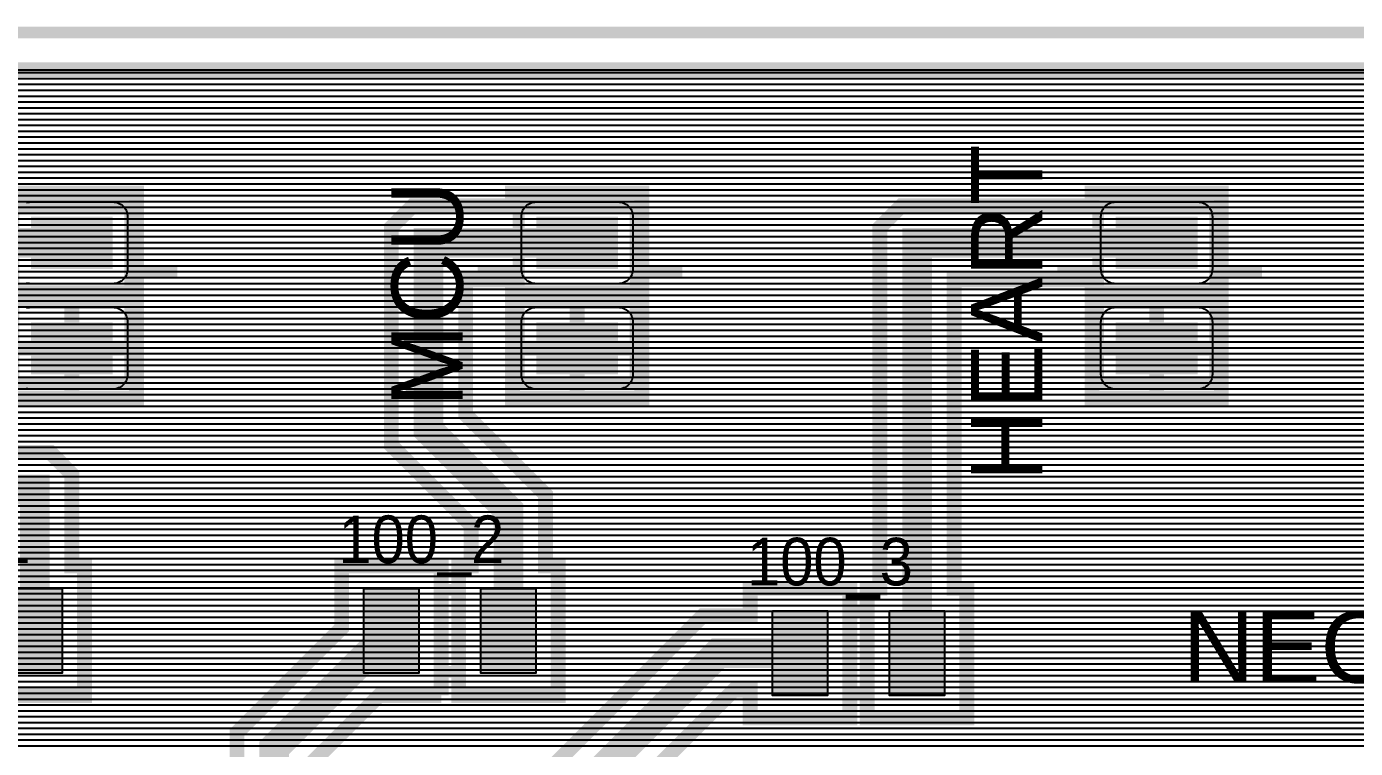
# Model space of a CAD drawing. Header units: inches. Extents: x -1.29 to 1.29, y -0.9 to 0.9.
# Drawn here: x -0.069 to 0.825, y 0.419 to 0.904 of the extents above; entities that cross this region are included whole.
import ezdxf

# ---------------------------------------------------------------- set-up
doc = ezdxf.new("R2010")
doc.units = ezdxf.units.IN
doc.layers.get('0').update_dxf_attribs({"linetype": 'CONTINUOUS'})

# ---------------------------------------------------------------- blocks, each defined once
blk = doc.blocks.new('RPAD')
blk.add_trace([(-0.5, -0.5), (-0.5, 0.5), (0.5, -0.5), (0.5, 0.5)])

msp = doc.modelspace()

# ---------------------------------------------------------------- linework, layer by layer
for points, const_width in [([(-1.29, -0.89998), (1.29, -0.89998), (1.29, 0.89998), (-1.29, 0.89998), (-1.29, -0.89998)], 0.008), ([(-1.29, -0.89998), (1.29, -0.89998), (1.29, 0.89998), (-1.29, 0.89998), (-1.29, -0.89998)], 0.008), ([(-1.29, -0.89998), (1.29, -0.89998), (1.29, 0.89998), (-1.29, 0.89998), (-1.29, -0.89998)], 0.008), ([(1.265, 0.840402), (1.232689, 0.872713), (1.157302, 0.872713), (1.103996, 0.819406), (1.103996, 0.74402), (1.157302, 0.690713), (1.232689, 0.690713), (1.265, 0.723024), (1.265, -0.751287), (1.220415, -0.706702), (1.145028, -0.706702), (1.091722, -0.760008), (1.091722, -0.835395), (1.131307, -0.87498), (-1.131307, -0.87498), (-1.099, -0.842674), (-1.099, -0.767287), (-1.152307, -0.713981), (-1.227693, -0.713981), (-1.265, -0.751287), (-1.265, 0.87498), (1.265, 0.87498), (1.265, 0.840402)], 0.01), ([(1.265, 0.840402), (1.232689, 0.872713), (1.157302, 0.872713), (1.103996, 0.819406), (1.103996, 0.74402), (1.157302, 0.690713), (1.232689, 0.690713), (1.265, 0.723024), (1.265, -0.751287), (1.220415, -0.706702), (1.145028, -0.706702), (1.091722, -0.760008), (1.091722, -0.835395), (1.131307, -0.87498), (-1.131307, -0.87498), (-1.099, -0.842674), (-1.099, -0.767287), (-1.152307, -0.713981), (-1.227693, -0.713981), (-1.265, -0.751287), (-1.265, 0.87498), (1.265, 0.87498), (1.265, 0.840402)], 0.01), ([(0.004641, 0.725063), (-0.082358, 0.725063), (-0.082358, 0.733563), (-0.108859, 0.733563), (-0.108859, 0.617696), (-0.053504, 0.617696), (-0.038859, 0.603052), (-0.038859, 0.541196), (-0.030359, 0.541196), (-0.030359, 0.454197), (-0.097358, 0.454197), (-0.097358, 0.541196), (-0.088858, 0.541196), (-0.088858, 0.567697), (-0.144213, 0.567697), (-0.158858, 0.582342), (-0.158858, 0.768918), (-0.144213, 0.783563), (-0.082358, 0.783563), (-0.082358, 0.792063), (0.004641, 0.792063), (0.004641, 0.725063)], 0.01), ([(0.344641, 0.725063), (0.257642, 0.725063), (0.257642, 0.733563), (0.226141, 0.733563), (0.226141, 0.643052), (0.279881, 0.589312), (0.279881, 0.541196), (0.288381, 0.541196), (0.288381, 0.454197), (0.221382, 0.454197), (0.221382, 0.541196), (0.229883, 0.541196), (0.229883, 0.568602), (0.176142, 0.622342), (0.176142, 0.768918), (0.190787, 0.783563), (0.257642, 0.783563), (0.257642, 0.792063), (0.344641, 0.792063), (0.344641, 0.725063)], 0.01), ([(0.734641, 0.725063), (0.647642, 0.725063), (0.647642, 0.733563), (0.554882, 0.733564), (0.554882, 0.526196), (0.563381, 0.526196), (0.563381, 0.439197), (0.496382, 0.439197), (0.496382, 0.526196), (0.504882, 0.526196), (0.504882, 0.768918), (0.519527, 0.783562), (0.529882, 0.783562), (0.647642, 0.783563), (0.647642, 0.792063), (0.734641, 0.792063), (0.734641, 0.725063)], 0.01), ([(-0.078228, 0.664075), (0.000512, 0.664075), (0.000512, 0.782185), (-0.078228, 0.782185), (-0.078228, 0.664075)], 0.008), ([(-0.078228, 0.664075), (0.000512, 0.664075), (0.000512, 0.782185), (-0.078228, 0.782185), (-0.078228, 0.664075)], 0.008), ([(-0.078228, 0.664075), (0.000512, 0.664075), (0.000512, 0.782185), (-0.078228, 0.782185), (-0.078228, 0.664075)], 0.008), ([(0.261772, 0.664075), (0.340512, 0.664075), (0.340512, 0.782185), (0.261772, 0.782185), (0.261772, 0.664075)], 0.008), ([(0.261772, 0.664075), (0.340512, 0.664075), (0.340512, 0.782185), (0.261772, 0.782185), (0.261772, 0.664075)], 0.008), ([(0.261772, 0.664075), (0.340512, 0.664075), (0.340512, 0.782185), (0.261772, 0.782185), (0.261772, 0.664075)], 0.008), ([(0.651772, 0.664075), (0.730512, 0.664075), (0.730512, 0.782185), (0.651772, 0.782185), (0.651772, 0.664075)], 0.008), ([(0.651772, 0.664075), (0.730512, 0.664075), (0.730512, 0.782185), (0.651772, 0.782185), (0.651772, 0.664075)], 0.008), ([(0.651772, 0.664075), (0.730512, 0.664075), (0.730512, 0.782185), (0.651772, 0.782185), (0.651772, 0.664075)], 0.008), ([(-0.063858, 0.497697), (-0.063858, 0.592697), (-0.133858, 0.592697), (-0.133858, 0.758563), (-0.038858, 0.758563)], 0.02), ([(0.301142, 0.758563), (0.201142, 0.758563), (0.201142, 0.632697), (0.254882, 0.578957), (0.254882, 0.497697)], 0.02), ([(0.691142, 0.758563), (0.529882, 0.758563), (0.529882, 0.482697)], 0.02), ([(0.032008, 0.738878), (0.004449, 0.738878)], 0.008), ([(0.032008, 0.738878), (0.004449, 0.738878)], 0.008), ([(0.032008, 0.738878), (0.004449, 0.738878)], 0.008), ([(0.261772, 0.738878), (0.234213, 0.738878)], 0.008), ([(0.261772, 0.738878), (0.234213, 0.738878)], 0.008), ([(0.261772, 0.738878), (0.234213, 0.738878)], 0.008), ([(0.372008, 0.738878), (0.344449, 0.738878)], 0.008), ([(0.372008, 0.738878), (0.344449, 0.738878)], 0.008), ([(0.372008, 0.738878), (0.344449, 0.738878)], 0.008), ([(0.651772, 0.738878), (0.624213, 0.738878)], 0.008), ([(0.651772, 0.738878), (0.624213, 0.738878)], 0.008), ([(0.651772, 0.738878), (0.624213, 0.738878)], 0.008), ([(0.762008, 0.738878), (0.734449, 0.738878)], 0.008), ([(0.762008, 0.738878), (0.734449, 0.738878)], 0.008), ([(0.762008, 0.738878), (0.734449, 0.738878)], 0.008), ([(0.004641, 0.654197), (0.004641, 0.721196), (-0.082358, 0.721196), (-0.082358, 0.654197), (0.004641, 0.654197)], 0.01), ([(-0.038858, 0.721196), (-0.038858, 0.687697)], 0.01), ([(0.344641, 0.654197), (0.344641, 0.721196), (0.257642, 0.721196), (0.257642, 0.654197), (0.344641, 0.654197)], 0.01), ([(0.301142, 0.721196), (0.301142, 0.687697)], 0.01), ([(0.734641, 0.654197), (0.734641, 0.721196), (0.647642, 0.721196), (0.647642, 0.654197), (0.734641, 0.654197)], 0.01), ([(0.691142, 0.721196), (0.691142, 0.687697)], 0.01), ([(-0.082358, 0.687697), (-0.038858, 0.687697)], 0.01), ([(-0.038858, 0.654197), (-0.038858, 0.687697)], 0.01), ([(0.004641, 0.687697), (-0.038858, 0.687697)], 0.01), ([(0.257642, 0.687697), (0.301142, 0.687697)], 0.01), ([(0.301142, 0.654197), (0.301142, 0.687697)], 0.01), ([(0.344641, 0.687697), (0.301142, 0.687697)], 0.01), ([(0.647642, 0.687697), (0.691142, 0.687697)], 0.01), ([(0.691142, 0.654197), (0.691142, 0.687697)], 0.01), ([(0.734641, 0.687697), (0.691142, 0.687697)], 0.01), ([(-0.277717, 0.101374), (0.072284, 0.101374), (0.072284, 0.429193), (0.142642, 0.499552), (0.142642, 0.541196), (0.209641, 0.541196), (0.209641, 0.454197)], 0.01), ([(0.209641, 0.454197), (0.167996, 0.454197), (0.122283, 0.408484), (0.122283, 0.101374), (0.172284, 0.101374), (0.172284, 0.294193), (0.385787, 0.507696), (0.417642, 0.507696), (0.417642, 0.526196), (0.484641, 0.526196), (0.484641, 0.439197), (0.417642, 0.439197), (0.417642, 0.457698), (0.406497, 0.457698), (0.222283, 0.273484), (0.222283, 0.101374), (0.253283, 0.101374), (0.253283, -0.010626), (-0.177717, -0.010626)], 0.01), ([(0.209606, 0.525256), (0.221417, 0.525256)], 0.007874), ([(0.209606, 0.525256), (0.221417, 0.525256)], 0.007874), ([(0.209606, 0.525256), (0.221417, 0.525256)], 0.007874), ([(0.484606, 0.510256), (0.496417, 0.510256)], 0.007874), ([(0.484606, 0.510256), (0.496417, 0.510256)], 0.007874), ([(0.484606, 0.510256), (0.496417, 0.510256)], 0.007874), ([(0.176142, 0.497697), (0.097283, 0.418839), (0.097283, 0.045374)], 0.02), ([(0.451142, 0.482697), (0.396142, 0.482697), (0.197283, 0.283839), (0.197283, 0.045374)], 0.02), ([(0.209606, 0.470138), (0.221417, 0.470138)], 0.007874), ([(0.209606, 0.470138), (0.221417, 0.470138)], 0.007874), ([(0.209606, 0.470138), (0.221417, 0.470138)], 0.007874), ([(0.484606, 0.455138), (0.496417, 0.455138)], 0.007874), ([(0.484606, 0.455138), (0.496417, 0.455138)], 0.007874), ([(0.484606, 0.455138), (0.496417, 0.455138)], 0.007874)]:
    msp.add_lwpolyline(points, dxfattribs=dict(const_width=const_width))
for points in [[(-1.265, 0.87498), (1.265, 0.87498)], [(-1.265, 0.87498), (1.265, 0.87498)], [(-1.265, 0.873051), (1.265, 0.873051)], [(-1.265, 0.873051), (1.265, 0.873051)], [(-1.130992, 0.869114), (1.153704, 0.869114)], [(-1.130992, 0.869114), (1.153704, 0.869114)], [(-1.127055, 0.865177), (1.149767, 0.865177)], [(-1.127055, 0.865177), (1.149767, 0.865177)], [(-1.123118, 0.86124), (1.14583, 0.86124)], [(-1.123118, 0.86124), (1.14583, 0.86124)], [(-1.119181, 0.857303), (1.141893, 0.857303)], [(-1.119181, 0.857303), (1.141893, 0.857303)], [(-1.115244, 0.853366), (1.137956, 0.853366)], [(-1.115244, 0.853366), (1.137956, 0.853366)], [(-1.111307, 0.849429), (1.134019, 0.849429)], [(-1.111307, 0.849429), (1.134019, 0.849429)], [(-1.10737, 0.845492), (1.130082, 0.845492)], [(-1.10737, 0.845492), (1.130082, 0.845492)], [(-1.103433, 0.841555), (1.126145, 0.841555)], [(-1.103433, 0.841555), (1.126145, 0.841555)], [(-1.099496, 0.837618), (1.122208, 0.837618)], [(-1.099496, 0.837618), (1.122208, 0.837618)], [(-1.095559, 0.833681), (1.118271, 0.833681)], [(-1.095559, 0.833681), (1.118271, 0.833681)], [(-1.091622, 0.829744), (1.114334, 0.829744)], [(-1.091622, 0.829744), (1.114334, 0.829744)], [(-1.087685, 0.825807), (1.110397, 0.825807)], [(-1.087685, 0.825807), (1.110397, 0.825807)], [(-1.083748, 0.82187), (1.10646, 0.82187)], [(-1.083748, 0.82187), (1.10646, 0.82187)], [(-1.081284, 0.817933), (1.103996, 0.817933)], [(-1.081284, 0.817933), (1.103996, 0.817933)], [(-1.081284, 0.813996), (1.103996, 0.813996)], [(-1.081284, 0.813996), (1.103996, 0.813996)], [(-1.081284, 0.810059), (1.103996, 0.810059)], [(-1.081284, 0.810059), (1.103996, 0.810059)], [(-1.081284, 0.806122), (1.103996, 0.806122)], [(-1.081284, 0.806122), (1.103996, 0.806122)], [(-1.081284, 0.802185), (1.103996, 0.802185)], [(-1.081284, 0.802185), (1.103996, 0.802185)], [(-1.081284, 0.798248), (1.103996, 0.798248)], [(-1.081284, 0.798248), (1.103996, 0.798248)], [(-1.081284, 0.794311), (1.103996, 0.794311)], [(-1.081284, 0.794311), (1.103996, 0.794311)], [(-1.081284, 0.790374), (1.103996, 0.790374)], [(0.004641, 0.790374), (0.257642, 0.790374)], [(0.344641, 0.790374), (0.647642, 0.790374)], [(0.734641, 0.790374), (1.103996, 0.790374)], [(-1.081284, 0.786437), (1.103996, 0.786437)], [(-1.081284, 0.7825), (1.103996, 0.7825)], [(-1.081284, 0.778563), (1.103996, 0.778563)], [(-0.06937, 0.785622), (-0.068403, 0.785864), (-0.067398, 0.786013), (-0.066358, 0.786063), (-0.011358, 0.786063), (-0.010319, 0.786013), (-0.009314, 0.785864), (-0.008347, 0.785622), (-0.007423, 0.785291), (-0.006546, 0.784876), (-0.005722, 0.784382), (-0.004955, 0.783813), (-0.004249, 0.783172), (-0.003609, 0.782467), (-0.003039, 0.781699), (-0.002544, 0.780875), (-0.00213, 0.779998), (-0.001799, 0.779074), (-0.001557, 0.778107), (-0.001409, 0.777102), (-0.001358, 0.776063), (-0.001358, 0.741063), (-0.001409, 0.740024), (-0.001557, 0.739018), (-0.001799, 0.738052), (-0.00213, 0.737128), (-0.002544, 0.736251), (-0.003039, 0.735427), (-0.003609, 0.734659), (-0.004249, 0.733954), (-0.004955, 0.733313), (-0.005722, 0.732744), (-0.006546, 0.73225), (-0.007423, 0.731835), (-0.008347, 0.731504), (-0.009314, 0.731262), (-0.010319, 0.731113), (-0.011358, 0.731063), (-0.066358, 0.731063), (-0.067398, 0.731113), (-0.068403, 0.731262), (-0.06937, 0.731504)], [(0.004641, 0.786437), (0.257642, 0.786437)], [(0.004641, 0.7825), (0.189724, 0.7825)], [(0.004641, 0.778563), (0.185787, 0.778563)], [(0.344641, 0.786437), (0.647642, 0.786437)], [(0.344641, 0.7825), (0.518465, 0.7825)], [(0.344641, 0.778563), (0.514528, 0.778563)], [(0.734641, 0.786437), (1.103996, 0.786437)], [(0.734641, 0.7825), (1.103996, 0.7825)], [(0.734641, 0.778563), (1.103996, 0.778563)], [(-1.081284, 0.774626), (1.103996, 0.774626)], [(-1.081284, 0.770689), (1.103996, 0.770689)], [(0.004641, 0.774626), (0.18185, 0.774626)], [(0.004641, 0.770689), (0.177913, 0.770689)], [(0.344641, 0.774626), (0.510591, 0.774626)], [(0.344641, 0.770689), (0.506654, 0.770689)], [(0.734641, 0.774626), (1.103996, 0.774626)], [(0.734641, 0.770689), (1.103996, 0.770689)], [(-1.081284, 0.766752), (1.103996, 0.766752)], [(-1.081284, 0.762815), (1.103996, 0.762815)], [(0.004641, 0.766752), (0.176142, 0.766752)], [(0.004641, 0.762815), (0.176142, 0.762815)], [(0.344641, 0.766752), (0.504882, 0.766752)], [(0.344641, 0.762815), (0.504882, 0.762815)], [(0.734641, 0.766752), (1.103996, 0.766752)], [(0.734641, 0.762815), (1.103996, 0.762815)], [(-1.081284, 0.758878), (1.103996, 0.758878)], [(-1.081284, 0.754941), (1.103996, 0.754941)], [(0.004641, 0.758878), (0.176142, 0.758878)], [(0.004641, 0.754941), (0.176142, 0.754941)], [(0.344641, 0.758878), (0.504882, 0.758878)], [(0.344641, 0.754941), (0.504882, 0.754941)], [(0.734641, 0.758878), (1.103996, 0.758878)], [(0.734641, 0.754941), (1.103996, 0.754941)], [(-1.082173, 0.74313), (1.104886, 0.74313)], [(-1.081284, 0.751004), (1.103996, 0.751004)], [(-1.081284, 0.747067), (1.103996, 0.747067)], [(0.004641, 0.751004), (0.176142, 0.751004)], [(0.004641, 0.747067), (0.176142, 0.747067)], [(0.004641, 0.74313), (0.176142, 0.74313)], [(0.344641, 0.751004), (0.504882, 0.751004)], [(0.344641, 0.747067), (0.504882, 0.747067)], [(0.344641, 0.74313), (0.504882, 0.74313)], [(0.734641, 0.751004), (1.103996, 0.751004)], [(0.734641, 0.747067), (1.103996, 0.747067)], [(0.734641, 0.74313), (1.104886, 0.74313)], [(-1.090047, 0.735256), (1.11276, 0.735256)], [(-1.08611, 0.739193), (1.108823, 0.739193)], [(0.004641, 0.739193), (0.176142, 0.739193)], [(0.004641, 0.735256), (0.176142, 0.735256)], [(0.344641, 0.739193), (0.504882, 0.739193)], [(0.344641, 0.735256), (0.504882, 0.735256)], [(0.734641, 0.739193), (1.108823, 0.739193)], [(0.734641, 0.735256), (1.11276, 0.735256)], [(-1.097921, 0.727382), (1.120634, 0.727382)], [(-1.093984, 0.731319), (1.116697, 0.731319)], [(0.004641, 0.731319), (0.176142, 0.731319)], [(0.004641, 0.727382), (0.176142, 0.727382)], [(0.226141, 0.731319), (0.257642, 0.731319)], [(0.226141, 0.727382), (0.257642, 0.727382)], [(0.344641, 0.731319), (0.504882, 0.731319)], [(0.344641, 0.727382), (0.504882, 0.727382)], [(0.554882, 0.731319), (0.647642, 0.731319)], [(0.554882, 0.727382), (0.647642, 0.727382)], [(0.734641, 0.731319), (1.116697, 0.731319)], [(0.734641, 0.727382), (1.120634, 0.727382)], [(-1.109732, 0.715571), (1.132445, 0.715571)], [(-1.105795, 0.719508), (1.128508, 0.719508)], [(-1.101858, 0.723445), (1.124571, 0.723445)], [(-0.108859, 0.723445), (0.176142, 0.723445)], [(0.004641, 0.719508), (0.176142, 0.719508)], [(0.004641, 0.715571), (0.176142, 0.715571)], [(0.226141, 0.723445), (0.504882, 0.723445)], [(0.226141, 0.719508), (0.257642, 0.719508)], [(0.226141, 0.715571), (0.257642, 0.715571)], [(0.344641, 0.719508), (0.504882, 0.719508)], [(0.344641, 0.715571), (0.504882, 0.715571)], [(0.554882, 0.723445), (1.124571, 0.723445)], [(0.554882, 0.719508), (0.647642, 0.719508)], [(0.554882, 0.715571), (0.647642, 0.715571)], [(0.734641, 0.719508), (1.128508, 0.719508)], [(0.734641, 0.715571), (1.132445, 0.715571)], [(-1.117606, 0.707697), (1.140319, 0.707697)], [(-1.113669, 0.711634), (1.136382, 0.711634)], [(-0.06937, 0.714756), (-0.068403, 0.714998), (-0.067398, 0.715146), (-0.066358, 0.715197), (-0.011358, 0.715197), (-0.010319, 0.715146), (-0.009314, 0.714998), (-0.008347, 0.714756), (-0.007423, 0.714425), (-0.006546, 0.71401), (-0.005722, 0.713516), (-0.004955, 0.712946), (-0.004249, 0.712306), (-0.003609, 0.7116), (-0.003039, 0.710833), (-0.002544, 0.710009), (-0.00213, 0.709132), (-0.001799, 0.708208), (-0.001557, 0.707241), (-0.001409, 0.706236), (-0.001358, 0.705197), (-0.001358, 0.670197), (-0.001409, 0.669158), (-0.001557, 0.668152), (-0.001799, 0.667185), (-0.00213, 0.666261), (-0.002544, 0.665385), (-0.003039, 0.664561), (-0.003609, 0.663793), (-0.004249, 0.663087), (-0.004955, 0.662447), (-0.005722, 0.661878), (-0.006546, 0.661383), (-0.007423, 0.660968), (-0.008347, 0.660638), (-0.009314, 0.660396), (-0.010319, 0.660247), (-0.011358, 0.660197), (-0.066358, 0.660197), (-0.067398, 0.660247), (-0.068403, 0.660396), (-0.06937, 0.660638)], [(0.004641, 0.711634), (0.176142, 0.711634)], [(0.004641, 0.707697), (0.176142, 0.707697)], [(0.226141, 0.711634), (0.257642, 0.711634)], [(0.226141, 0.707697), (0.257642, 0.707697)], [(0.344641, 0.711634), (0.504882, 0.711634)], [(0.344641, 0.707697), (0.504882, 0.707697)], [(0.554882, 0.711634), (0.647642, 0.711634)], [(0.554882, 0.707697), (0.647642, 0.707697)], [(0.734641, 0.711634), (1.136382, 0.711634)], [(0.734641, 0.707697), (1.140319, 0.707697)], [(-1.12548, 0.699823), (1.148193, 0.699823)], [(-1.121543, 0.70376), (1.144256, 0.70376)], [(0.004641, 0.70376), (0.176142, 0.70376)], [(0.004641, 0.699823), (0.176142, 0.699823)], [(0.226141, 0.70376), (0.257642, 0.70376)], [(0.226141, 0.699823), (0.257642, 0.699823)], [(0.344641, 0.70376), (0.504882, 0.70376)], [(0.344641, 0.699823), (0.504882, 0.699823)], [(0.554882, 0.70376), (0.647642, 0.70376)], [(0.554882, 0.699823), (0.647642, 0.699823)], [(0.734641, 0.70376), (1.144256, 0.70376)], [(0.734641, 0.699823), (1.148193, 0.699823)], [(-1.133354, 0.691949), (1.156067, 0.691949)], [(-1.129417, 0.695886), (1.15213, 0.695886)], [(0.004641, 0.695886), (0.176142, 0.695886)], [(0.004641, 0.691949), (0.176142, 0.691949)], [(0.226141, 0.695886), (0.257642, 0.695886)], [(0.226141, 0.691949), (0.257642, 0.691949)], [(0.344641, 0.695886), (0.504882, 0.695886)], [(0.344641, 0.691949), (0.504882, 0.691949)], [(0.554882, 0.695886), (0.647642, 0.695886)], [(0.554882, 0.691949), (0.647642, 0.691949)], [(0.734641, 0.695886), (1.15213, 0.695886)], [(0.734641, 0.691949), (1.156067, 0.691949)], [(-1.265, 0.688012), (1.265, 0.688012)], [(-1.265, 0.684075), (1.265, 0.684075)], [(-1.265, 0.680138), (1.265, 0.680138)], [(0.004641, 0.688012), (0.176142, 0.688012)], [(0.004641, 0.684075), (0.176142, 0.684075)], [(0.004641, 0.680138), (0.176142, 0.680138)], [(0.226141, 0.688012), (0.257642, 0.688012)], [(0.226141, 0.684075), (0.257642, 0.684075)], [(0.226141, 0.680138), (0.257642, 0.680138)], [(0.344641, 0.688012), (0.504882, 0.688012)], [(0.344641, 0.684075), (0.504882, 0.684075)], [(0.344641, 0.680138), (0.504882, 0.680138)], [(0.554882, 0.688012), (0.647642, 0.688012)], [(0.554882, 0.684075), (0.647642, 0.684075)], [(0.554882, 0.680138), (0.647642, 0.680138)], [(0.734641, 0.688012), (1.265, 0.688012)], [(0.734641, 0.684075), (1.265, 0.684075)], [(0.734641, 0.680138), (1.265, 0.680138)], [(-1.265, 0.676201), (1.265, 0.676201)], [(-1.265, 0.672264), (1.265, 0.672264)], [(0.004641, 0.676201), (0.176142, 0.676201)], [(0.004641, 0.672264), (0.176142, 0.672264)], [(0.226141, 0.676201), (0.257642, 0.676201)], [(0.226141, 0.672264), (0.257642, 0.672264)], [(0.344641, 0.676201), (0.504882, 0.676201)], [(0.344641, 0.672264), (0.504882, 0.672264)], [(0.554882, 0.676201), (0.647642, 0.676201)], [(0.554882, 0.672264), (0.647642, 0.672264)], [(0.734641, 0.676201), (1.265, 0.676201)], [(0.734641, 0.672264), (1.265, 0.672264)], [(-1.265, 0.668327), (1.265, 0.668327)], [(-1.265, 0.66439), (1.265, 0.66439)], [(0.004641, 0.668327), (0.176142, 0.668327)], [(0.004641, 0.66439), (0.176142, 0.66439)], [(0.226141, 0.668327), (0.257642, 0.668327)], [(0.226141, 0.66439), (0.257642, 0.66439)], [(0.344641, 0.668327), (0.504882, 0.668327)], [(0.344641, 0.66439), (0.504882, 0.66439)], [(0.554882, 0.668327), (0.647642, 0.668327)], [(0.554882, 0.66439), (0.647642, 0.66439)], [(0.734641, 0.668327), (1.265, 0.668327)], [(0.734641, 0.66439), (1.265, 0.66439)], [(-1.265, 0.660453), (1.265, 0.660453)], [(-1.265, 0.656516), (1.265, 0.656516)], [(0.004641, 0.660453), (0.176142, 0.660453)], [(0.004641, 0.656516), (0.176142, 0.656516)], [(0.226141, 0.660453), (0.257642, 0.660453)], [(0.226141, 0.656516), (0.257642, 0.656516)], [(0.344641, 0.660453), (0.504882, 0.660453)], [(0.344641, 0.656516), (0.504882, 0.656516)], [(0.554882, 0.660453), (0.647642, 0.660453)], [(0.554882, 0.656516), (0.647642, 0.656516)], [(0.734641, 0.660453), (1.265, 0.660453)], [(0.734641, 0.656516), (1.265, 0.656516)], [(-1.265, 0.652579), (1.265, 0.652579)], [(-1.265, 0.648642), (1.265, 0.648642)], [(-1.265, 0.644705), (1.265, 0.644705)], [(-0.108859, 0.652579), (0.176142, 0.652579)], [(-0.108859, 0.648642), (0.176142, 0.648642)], [(-0.108859, 0.644705), (0.176142, 0.644705)], [(0.226141, 0.652579), (0.504882, 0.652579)], [(0.226141, 0.648642), (0.504882, 0.648642)], [(0.226141, 0.644705), (0.504882, 0.644705)], [(0.554882, 0.652579), (1.265, 0.652579)], [(0.554882, 0.648642), (1.265, 0.648642)], [(0.554882, 0.644705), (1.265, 0.644705)], [(-1.265, 0.640768), (1.265, 0.640768)], [(-1.265, 0.636831), (1.265, 0.636831)], [(-0.108859, 0.640768), (0.176142, 0.640768)], [(-0.108859, 0.636831), (0.176142, 0.636831)], [(0.228425, 0.640768), (0.504882, 0.640768)], [(0.232362, 0.636831), (0.504882, 0.636831)], [(0.554882, 0.640768), (1.265, 0.640768)], [(0.554882, 0.636831), (1.265, 0.636831)], [(-1.265, 0.632894), (1.265, 0.632894)], [(-1.265, 0.628957), (1.265, 0.628957)], [(-0.108859, 0.632894), (0.176142, 0.632894)], [(-0.108859, 0.628957), (0.176142, 0.628957)], [(0.236299, 0.632894), (0.504882, 0.632894)], [(0.240236, 0.628957), (0.504882, 0.628957)], [(0.554882, 0.632894), (1.265, 0.632894)], [(0.554882, 0.628957), (1.265, 0.628957)], [(-1.265, 0.62502), (1.265, 0.62502)], [(-1.265, 0.621083), (1.265, 0.621083)], [(-1.265, 0.617146), (1.265, 0.617146)], [(-0.108859, 0.62502), (0.176142, 0.62502)], [(-0.108859, 0.621083), (0.177402, 0.621083)], [(-0.052953, 0.617146), (0.181339, 0.617146)], [(0.244173, 0.62502), (0.504882, 0.62502)], [(0.24811, 0.621083), (0.504882, 0.621083)], [(0.252047, 0.617146), (0.504882, 0.617146)], [(0.554882, 0.62502), (1.265, 0.62502)], [(0.554882, 0.621083), (1.265, 0.621083)], [(0.554882, 0.617146), (1.265, 0.617146)], [(-1.265, 0.613209), (1.265, 0.613209)], [(-1.265, 0.609272), (1.265, 0.609272)], [(-0.049016, 0.613209), (0.185276, 0.613209)], [(-0.045079, 0.609272), (0.189213, 0.609272)], [(0.255984, 0.613209), (0.504882, 0.613209)], [(0.259921, 0.609272), (0.504882, 0.609272)], [(0.554882, 0.613209), (1.265, 0.613209)], [(0.554882, 0.609272), (1.265, 0.609272)], [(-1.265, 0.605335), (1.265, 0.605335)], [(-1.265, 0.601398), (1.265, 0.601398)], [(-0.041142, 0.605335), (0.19315, 0.605335)], [(-0.038859, 0.601398), (0.197087, 0.601398)], [(0.263858, 0.605335), (0.504882, 0.605335)], [(0.267795, 0.601398), (0.504882, 0.601398)], [(0.554882, 0.605335), (1.265, 0.605335)], [(0.554882, 0.601398), (1.265, 0.601398)], [(-1.265, 0.597461), (1.265, 0.597461)], [(-1.265, 0.593524), (1.265, 0.593524)], [(-0.038859, 0.597461), (0.201024, 0.597461)], [(-0.038859, 0.593524), (0.204961, 0.593524)], [(0.271732, 0.597461), (0.504882, 0.597461)], [(0.275669, 0.593524), (0.504882, 0.593524)], [(0.554882, 0.597461), (1.265, 0.597461)], [(0.554882, 0.593524), (1.265, 0.593524)], [(-1.265, 0.589587), (1.265, 0.589587)], [(-1.265, 0.58565), (1.265, 0.58565)], [(-1.265, 0.581713), (1.265, 0.581713)], [(-0.038859, 0.589587), (0.208898, 0.589587)], [(-0.038859, 0.58565), (0.212835, 0.58565)], [(-0.038859, 0.581713), (0.216772, 0.581713)], [(0.279606, 0.589587), (0.504882, 0.589587)], [(0.279881, 0.58565), (0.504882, 0.58565)], [(0.279881, 0.581713), (0.504882, 0.581713)], [(0.554882, 0.589587), (1.265, 0.589587)], [(0.554882, 0.58565), (1.265, 0.58565)], [(0.554882, 0.581713), (1.265, 0.581713)], [(-1.265, 0.577776), (1.265, 0.577776)], [(-1.265, 0.573839), (1.265, 0.573839)], [(-0.038859, 0.577776), (0.220709, 0.577776)], [(-0.038859, 0.573839), (0.224646, 0.573839)], [(0.279881, 0.577776), (0.504882, 0.577776)], [(0.279881, 0.573839), (0.504882, 0.573839)], [(0.554882, 0.577776), (1.265, 0.577776)], [(0.554882, 0.573839), (1.265, 0.573839)], [(-1.265, 0.569902), (1.265, 0.569902)], [(-1.265, 0.565965), (1.265, 0.565965)], [(-0.038859, 0.569902), (0.228583, 0.569902)], [(-0.038859, 0.565965), (0.229883, 0.565965)], [(0.279881, 0.569902), (0.504882, 0.569902)], [(0.279881, 0.565965), (0.504882, 0.565965)], [(0.554882, 0.569902), (1.265, 0.569902)], [(0.554882, 0.565965), (1.265, 0.565965)], [(-1.265, 0.562028), (1.265, 0.562028)], [(-1.265, 0.558091), (1.265, 0.558091)], [(-0.038859, 0.562028), (0.229883, 0.562028)], [(-0.038859, 0.558091), (0.229883, 0.558091)], [(0.279881, 0.562028), (0.504882, 0.562028)], [(0.279881, 0.558091), (0.504882, 0.558091)], [(0.554882, 0.562028), (1.265, 0.562028)], [(0.554882, 0.558091), (1.265, 0.558091)], [(-1.265, 0.554154), (1.265, 0.554154)], [(-1.265, 0.550217), (1.265, 0.550217)], [(-1.265, 0.54628), (1.265, 0.54628)], [(-0.038859, 0.554154), (0.229883, 0.554154)], [(-0.038859, 0.550217), (0.229883, 0.550217)], [(-0.038859, 0.54628), (0.229883, 0.54628)], [(0.279881, 0.554154), (0.504882, 0.554154)], [(0.279881, 0.550217), (0.504882, 0.550217)], [(0.279881, 0.54628), (0.504882, 0.54628)], [(0.554882, 0.554154), (1.265, 0.554154)], [(0.554882, 0.550217), (1.265, 0.550217)], [(0.554882, 0.54628), (1.265, 0.54628)], [(-1.265, 0.542343), (1.265, 0.542343)], [(-1.265, 0.538406), (1.265, 0.538406)], [(-0.038859, 0.542343), (0.229883, 0.542343)], [(-0.030359, 0.538406), (0.142642, 0.538406)], [(0.209641, 0.538406), (0.221382, 0.538406)], [(0.279881, 0.542343), (0.504882, 0.542343)], [(0.288381, 0.538406), (0.504882, 0.538406)], [(0.554882, 0.542343), (1.265, 0.542343)], [(0.554882, 0.538406), (1.265, 0.538406)], [(-1.265, 0.534469), (1.265, 0.534469)], [(-1.265, 0.530532), (1.265, 0.530532)], [(-0.030359, 0.534469), (0.142642, 0.534469)], [(-0.030359, 0.530532), (0.142642, 0.530532)], [(0.209641, 0.534469), (0.221382, 0.534469)], [(0.209641, 0.530532), (0.221382, 0.530532)], [(0.288381, 0.534469), (0.504882, 0.534469)], [(0.288381, 0.530532), (0.504882, 0.530532)], [(0.554882, 0.534469), (1.265, 0.534469)], [(0.554882, 0.530532), (1.265, 0.530532)], [(-1.265, 0.526594), (1.265, 0.526594)], [(-1.265, 0.522657), (1.265, 0.522657)], [(-1.265, 0.51872), (1.265, 0.51872)], [(-0.030359, 0.526594), (0.142642, 0.526594)], [(-0.030359, 0.522657), (0.142642, 0.522657)], [(-0.030359, 0.51872), (0.142642, 0.51872)], [(0.209641, 0.526594), (0.221382, 0.526594)], [(0.209641, 0.522657), (0.221382, 0.522657)], [(0.209641, 0.51872), (0.221382, 0.51872)], [(0.288381, 0.526594), (0.504882, 0.526594)], [(0.288381, 0.522657), (0.417642, 0.522657)], [(0.288381, 0.51872), (0.417642, 0.51872)], [(0.484641, 0.522657), (0.496382, 0.522657)], [(0.484641, 0.51872), (0.496382, 0.51872)], [(0.554882, 0.526594), (1.265, 0.526594)], [(0.563381, 0.522657), (1.265, 0.522657)], [(0.563381, 0.51872), (1.265, 0.51872)], [(-1.265, 0.514783), (1.265, 0.514783)], [(-1.265, 0.510846), (1.265, 0.510846)], [(-0.030359, 0.514783), (0.142642, 0.514783)], [(-0.030359, 0.510846), (0.142642, 0.510846)], [(0.209641, 0.514783), (0.221382, 0.514783)], [(0.209641, 0.510846), (0.221382, 0.510846)], [(0.288381, 0.514783), (0.417642, 0.514783)], [(0.288381, 0.510846), (0.417642, 0.510846)], [(0.484641, 0.514783), (0.496382, 0.514783)], [(0.484641, 0.510846), (0.496382, 0.510846)], [(0.563381, 0.514783), (1.265, 0.514783)], [(0.563381, 0.510846), (1.265, 0.510846)], [(-0.210393, 0.506909), (1.265, 0.506909)], [(-0.206456, 0.502972), (1.265, 0.502972)], [(-0.030359, 0.506909), (0.142642, 0.506909)], [(-0.030359, 0.502972), (0.142642, 0.502972)], [(0.209641, 0.506909), (0.221382, 0.506909)], [(0.209641, 0.502972), (0.221382, 0.502972)], [(0.288381, 0.506909), (0.385, 0.506909)], [(0.288381, 0.502972), (0.381063, 0.502972)], [(0.484641, 0.506909), (0.496382, 0.506909)], [(0.484641, 0.502972), (0.496382, 0.502972)], [(0.563381, 0.506909), (1.265, 0.506909)], [(0.563381, 0.502972), (1.265, 0.502972)], [(-0.206358, 0.499035), (1.265, 0.499035)], [(-0.206358, 0.495098), (1.265, 0.495098)], [(-0.030359, 0.499035), (0.142126, 0.499035)], [(-0.030359, 0.495098), (0.138189, 0.495098)], [(0.209641, 0.499035), (0.221382, 0.499035)], [(0.209641, 0.495098), (0.221382, 0.495098)], [(0.288381, 0.499035), (0.377126, 0.499035)], [(0.288381, 0.495098), (0.373189, 0.495098)], [(0.484641, 0.499035), (0.496382, 0.499035)], [(0.484641, 0.495098), (0.496382, 0.495098)], [(0.563381, 0.499035), (1.265, 0.499035)], [(0.563381, 0.495098), (1.265, 0.495098)], [(-1.265, 0.483287), (1.265, 0.483287)], [(-0.211653, 0.487224), (1.265, 0.487224)], [(-0.207716, 0.491161), (1.265, 0.491161)], [(-0.030359, 0.491161), (0.134252, 0.491161)], [(-0.030359, 0.487224), (0.130315, 0.487224)], [(-0.030359, 0.483287), (0.126378, 0.483287)], [(0.209641, 0.491161), (0.221382, 0.491161)], [(0.209641, 0.487224), (0.221382, 0.487224)], [(0.209641, 0.483287), (0.221382, 0.483287)], [(0.288381, 0.491161), (0.369252, 0.491161)], [(0.288381, 0.487224), (0.365315, 0.487224)], [(0.288381, 0.483287), (0.361378, 0.483287)], [(0.484641, 0.491161), (0.496382, 0.491161)], [(0.484641, 0.487224), (0.496382, 0.487224)], [(0.484641, 0.483287), (0.496382, 0.483287)], [(0.563381, 0.491161), (1.265, 0.491161)], [(0.563381, 0.487224), (1.265, 0.487224)], [(0.563381, 0.483287), (1.265, 0.483287)], [(-1.265, 0.47935), (1.265, 0.47935)], [(-1.265, 0.475413), (1.265, 0.475413)], [(-0.030359, 0.47935), (0.122441, 0.47935)], [(-0.030359, 0.475413), (0.118504, 0.475413)], [(0.209641, 0.47935), (0.221382, 0.47935)], [(0.209641, 0.475413), (0.221382, 0.475413)], [(0.288381, 0.47935), (0.357441, 0.47935)], [(0.288381, 0.475413), (0.353504, 0.475413)], [(0.484641, 0.47935), (0.496382, 0.47935)], [(0.484641, 0.475413), (0.496382, 0.475413)], [(0.563381, 0.47935), (1.265, 0.47935)], [(0.563381, 0.475413), (1.265, 0.475413)], [(-0.51496, 0.471476), (1.265, 0.471476)], [(-0.511358, 0.467539), (1.265, 0.467539)], [(-0.030359, 0.471476), (0.114567, 0.471476)], [(-0.030359, 0.467539), (0.11063, 0.467539)], [(0.209641, 0.471476), (0.221382, 0.471476)], [(0.209641, 0.467539), (0.221382, 0.467539)], [(0.288381, 0.471476), (0.349567, 0.471476)], [(0.288381, 0.467539), (0.34563, 0.467539)], [(0.484641, 0.471476), (0.496382, 0.471476)], [(0.484641, 0.467539), (0.496382, 0.467539)], [(0.563381, 0.471476), (1.265, 0.471476)], [(0.563381, 0.467539), (1.265, 0.467539)], [(-0.511358, 0.463602), (1.265, 0.463602)], [(-0.511358, 0.459665), (1.265, 0.459665)], [(-0.030359, 0.463602), (0.106693, 0.463602)], [(-0.030359, 0.459665), (0.102756, 0.459665)], [(0.209641, 0.463602), (0.221382, 0.463602)], [(0.209641, 0.459665), (0.221382, 0.459665)], [(0.288381, 0.463602), (0.341693, 0.463602)], [(0.288381, 0.459665), (0.337756, 0.459665)], [(0.484641, 0.463602), (0.496382, 0.463602)], [(0.484641, 0.459665), (0.496382, 0.459665)], [(0.563381, 0.463602), (1.265, 0.463602)], [(0.563381, 0.459665), (1.265, 0.459665)], [(-1.265, 0.447854), (1.265, 0.447854)], [(-0.517086, 0.451791), (1.265, 0.451791)], [(-0.513149, 0.455728), (1.265, 0.455728)], [(-0.494861, 0.447854), (0.090945, 0.447854)], [(-0.492859, 0.451791), (0.094882, 0.451791)], [(-0.030359, 0.455728), (0.098819, 0.455728)], [(0.161654, 0.447854), (0.325945, 0.447854)], [(0.165591, 0.451791), (0.329882, 0.451791)], [(0.209641, 0.455728), (0.221382, 0.455728)], [(0.288381, 0.455728), (0.333819, 0.455728)], [(0.396654, 0.447854), (0.417642, 0.447854)], [(0.400591, 0.451791), (0.417642, 0.451791)], [(0.404528, 0.455728), (0.417642, 0.455728)], [(0.484641, 0.455728), (0.496382, 0.455728)], [(0.484641, 0.451791), (0.496382, 0.451791)], [(0.484641, 0.447854), (0.496382, 0.447854)], [(0.563381, 0.455728), (1.265, 0.455728)], [(0.563381, 0.451791), (1.265, 0.451791)], [(0.563381, 0.447854), (1.265, 0.447854)], [(-1.265, 0.443917), (1.265, 0.443917)], [(-1.265, 0.43998), (1.265, 0.43998)], [(-0.498859, 0.43998), (0.083071, 0.43998)], [(-0.498798, 0.443917), (0.087008, 0.443917)], [(0.15378, 0.43998), (0.318071, 0.43998)], [(0.157717, 0.443917), (0.322008, 0.443917)], [(0.38878, 0.43998), (0.417642, 0.43998)], [(0.392717, 0.443917), (0.417642, 0.443917)], [(0.484641, 0.443917), (0.496382, 0.443917)], [(0.484641, 0.43998), (0.496382, 0.43998)], [(0.563381, 0.443917), (1.265, 0.443917)], [(0.563381, 0.43998), (1.265, 0.43998)], [(-1.265, 0.436043), (1.265, 0.436043)], [(-1.265, 0.432106), (1.265, 0.432106)], [(-0.498859, 0.436043), (0.079134, 0.436043)], [(-0.498859, 0.432106), (0.075197, 0.432106)], [(0.145906, 0.432106), (0.310197, 0.432106)], [(0.149843, 0.436043), (0.314134, 0.436043)], [(0.380906, 0.432106), (1.265, 0.432106)], [(0.384843, 0.436043), (1.265, 0.436043)], [(-1.265, 0.428169), (1.265, 0.428169)], [(-1.265, 0.424232), (1.265, 0.424232)], [(-0.498859, 0.428169), (0.072284, 0.428169)], [(-0.498859, 0.424232), (0.072284, 0.424232)], [(0.138031, 0.424232), (0.302323, 0.424232)], [(0.141969, 0.428169), (0.30626, 0.428169)], [(0.373031, 0.424232), (1.265, 0.424232)], [(0.376969, 0.428169), (1.265, 0.428169)], [(-1.265, 0.420295), (1.265, 0.420295)], [(-0.498859, 0.420295), (0.072284, 0.420295)], [(0.134094, 0.420295), (0.298386, 0.420295)], [(0.369094, 0.420295), (1.265, 0.420295)]]:
    msp.add_lwpolyline(points)
for points in [[(0.263642, 0.741063), (0.263642, 0.776063), (0.263692, 0.777102), (0.263841, 0.778107), (0.264083, 0.779074), (0.264413, 0.779998), (0.264828, 0.780875), (0.265323, 0.781699), (0.265892, 0.782467), (0.266532, 0.783172), (0.267239, 0.783813), (0.268006, 0.784382), (0.26883, 0.784876), (0.269706, 0.785291), (0.27063, 0.785622), (0.271597, 0.785864), (0.272602, 0.786013), (0.273642, 0.786063), (0.328642, 0.786063), (0.329681, 0.786013), (0.330686, 0.785864), (0.331653, 0.785622), (0.332577, 0.785291), (0.333454, 0.784876), (0.334278, 0.784382), (0.335045, 0.783813), (0.335751, 0.783172), (0.336391, 0.782467), (0.336961, 0.781699), (0.337456, 0.780875), (0.33787, 0.779998), (0.338201, 0.779074), (0.338443, 0.778107), (0.338591, 0.777102), (0.338642, 0.776063), (0.338642, 0.741063), (0.338591, 0.740024), (0.338443, 0.739018), (0.338201, 0.738052), (0.33787, 0.737128), (0.337456, 0.736251), (0.336961, 0.735427), (0.336391, 0.734659), (0.335751, 0.733954), (0.335045, 0.733313), (0.334278, 0.732744), (0.333454, 0.73225), (0.332577, 0.731835), (0.331653, 0.731504), (0.330686, 0.731262), (0.329681, 0.731113), (0.328642, 0.731063), (0.273642, 0.731063), (0.272602, 0.731113), (0.271597, 0.731262), (0.27063, 0.731504), (0.269706, 0.731835), (0.26883, 0.73225), (0.268006, 0.732744), (0.267239, 0.733313), (0.266532, 0.733954), (0.265892, 0.734659), (0.265323, 0.735427), (0.264828, 0.736251), (0.264413, 0.737128), (0.264083, 0.738052), (0.263841, 0.739018), (0.263692, 0.740024), (0.263642, 0.741063)], [(0.653642, 0.741063), (0.653642, 0.776063), (0.653692, 0.777102), (0.653841, 0.778107), (0.654083, 0.779074), (0.654413, 0.779998), (0.654828, 0.780875), (0.655323, 0.781699), (0.655892, 0.782467), (0.656532, 0.783172), (0.657239, 0.783813), (0.658006, 0.784382), (0.65883, 0.784876), (0.659706, 0.785291), (0.66063, 0.785622), (0.661597, 0.785864), (0.662602, 0.786013), (0.663642, 0.786063), (0.718642, 0.786063), (0.719681, 0.786013), (0.720686, 0.785864), (0.721653, 0.785622), (0.722577, 0.785291), (0.723454, 0.784876), (0.724278, 0.784382), (0.725045, 0.783813), (0.725751, 0.783172), (0.726391, 0.782467), (0.726961, 0.781699), (0.727455, 0.780875), (0.72787, 0.779998), (0.728201, 0.779074), (0.728443, 0.778107), (0.728591, 0.777102), (0.728642, 0.776063), (0.728642, 0.741063), (0.728591, 0.740024), (0.728443, 0.739018), (0.728201, 0.738052), (0.72787, 0.737128), (0.727455, 0.736251), (0.726961, 0.735427), (0.726391, 0.734659), (0.725751, 0.733954), (0.725045, 0.733313), (0.724278, 0.732744), (0.723454, 0.73225), (0.722577, 0.731835), (0.721653, 0.731504), (0.720686, 0.731262), (0.719681, 0.731113), (0.718642, 0.731063), (0.663642, 0.731063), (0.662602, 0.731113), (0.661597, 0.731262), (0.66063, 0.731504), (0.659706, 0.731835), (0.65883, 0.73225), (0.658006, 0.732744), (0.657239, 0.733313), (0.656532, 0.733954), (0.655892, 0.734659), (0.655323, 0.735427), (0.654828, 0.736251), (0.654413, 0.737128), (0.654083, 0.738052), (0.653841, 0.739018), (0.653692, 0.740024), (0.653642, 0.741063)], [(0.263642, 0.670197), (0.263642, 0.705197), (0.263692, 0.706236), (0.263841, 0.707241), (0.264083, 0.708208), (0.264413, 0.709132), (0.264828, 0.710009), (0.265323, 0.710833), (0.265892, 0.7116), (0.266532, 0.712306), (0.267239, 0.712946), (0.268006, 0.713516), (0.26883, 0.71401), (0.269706, 0.714425), (0.27063, 0.714756), (0.271597, 0.714998), (0.272602, 0.715146), (0.273642, 0.715197), (0.328642, 0.715197), (0.329681, 0.715146), (0.330686, 0.714998), (0.331653, 0.714756), (0.332577, 0.714425), (0.333454, 0.71401), (0.334278, 0.713516), (0.335045, 0.712946), (0.335751, 0.712306), (0.336391, 0.7116), (0.336961, 0.710833), (0.337456, 0.710009), (0.33787, 0.709132), (0.338201, 0.708208), (0.338443, 0.707241), (0.338591, 0.706236), (0.338642, 0.705197), (0.338642, 0.670197), (0.338591, 0.669158), (0.338443, 0.668152), (0.338201, 0.667185), (0.33787, 0.666261), (0.337456, 0.665385), (0.336961, 0.664561), (0.336391, 0.663793), (0.335751, 0.663087), (0.335045, 0.662447), (0.334278, 0.661878), (0.333454, 0.661383), (0.332577, 0.660968), (0.331653, 0.660638), (0.330686, 0.660396), (0.329681, 0.660247), (0.328642, 0.660197), (0.273642, 0.660197), (0.272602, 0.660247), (0.271597, 0.660396), (0.27063, 0.660638), (0.269706, 0.660968), (0.26883, 0.661383), (0.268006, 0.661878), (0.267239, 0.662447), (0.266532, 0.663087), (0.265892, 0.663793), (0.265323, 0.664561), (0.264828, 0.665385), (0.264413, 0.666261), (0.264083, 0.667185), (0.263841, 0.668152), (0.263692, 0.669158), (0.263642, 0.670197)], [(0.653642, 0.670197), (0.653642, 0.705197), (0.653692, 0.706236), (0.653841, 0.707241), (0.654083, 0.708208), (0.654413, 0.709132), (0.654828, 0.710009), (0.655323, 0.710833), (0.655892, 0.7116), (0.656532, 0.712306), (0.657239, 0.712946), (0.658006, 0.713516), (0.65883, 0.71401), (0.659706, 0.714425), (0.66063, 0.714756), (0.661597, 0.714998), (0.662602, 0.715146), (0.663642, 0.715197), (0.718642, 0.715197), (0.719681, 0.715146), (0.720686, 0.714998), (0.721653, 0.714756), (0.722577, 0.714425), (0.723454, 0.71401), (0.724278, 0.713516), (0.725045, 0.712946), (0.725751, 0.712306), (0.726391, 0.7116), (0.726961, 0.710833), (0.727455, 0.710009), (0.72787, 0.709132), (0.728201, 0.708208), (0.728443, 0.707241), (0.728591, 0.706236), (0.728642, 0.705197), (0.728642, 0.670197), (0.728591, 0.669158), (0.728443, 0.668152), (0.728201, 0.667185), (0.72787, 0.666261), (0.727455, 0.665385), (0.726961, 0.664561), (0.726391, 0.663793), (0.725751, 0.663087), (0.725045, 0.662447), (0.724278, 0.661878), (0.723454, 0.661383), (0.722577, 0.660968), (0.721653, 0.660638), (0.720686, 0.660396), (0.719681, 0.660247), (0.718642, 0.660197), (0.663642, 0.660197), (0.662602, 0.660247), (0.661597, 0.660396), (0.66063, 0.660638), (0.659706, 0.660968), (0.65883, 0.661383), (0.658006, 0.661878), (0.657239, 0.662447), (0.656532, 0.663087), (0.655892, 0.663793), (0.655323, 0.664561), (0.654828, 0.665385), (0.654413, 0.666261), (0.654083, 0.667185), (0.653841, 0.668152), (0.653692, 0.669158), (0.653642, 0.670197)], [(-0.082358, 0.526197), (-0.045358, 0.526197), (-0.045358, 0.469197), (-0.082358, 0.469197), (-0.082358, 0.526197)], [(0.157642, 0.526197), (0.194642, 0.526197), (0.194642, 0.469197), (0.157642, 0.469197), (0.157642, 0.526197)], [(0.236382, 0.526197), (0.273382, 0.526197), (0.273382, 0.469197), (0.236382, 0.469197), (0.236382, 0.526197)], [(0.432642, 0.511197), (0.469642, 0.511197), (0.469642, 0.454197), (0.432642, 0.454197), (0.432642, 0.511197)], [(0.511382, 0.511197), (0.548382, 0.511197), (0.548382, 0.454197), (0.511382, 0.454197), (0.511382, 0.511197)]]:
    msp.add_lwpolyline(points, close=True)

# ---------------------------------------------------------------- block references
at = {"xscale": 0.035, "yscale": 0.055, "rotation": 90}
for p in [(-0.038858, 0.758563), (-0.038858, 0.758563), (0.301142, 0.758563), (0.301142, 0.758563), (0.691142, 0.758563), (0.691142, 0.758563), (-0.038858, 0.687697), (-0.038858, 0.687697), (0.301142, 0.687697), (0.301142, 0.687697), (0.691142, 0.687697), (0.691142, 0.687697)]:
    msp.add_blockref('RPAD', p, dxfattribs=at)
at = {"xscale": 0.037, "yscale": 0.057}
for p in [(-0.063858, 0.497697), (-0.063858, 0.497697), (0.176142, 0.497697), (0.176142, 0.497697), (0.254882, 0.497697), (0.254882, 0.497697), (0.451142, 0.482697), (0.451142, 0.482697), (0.529882, 0.482697), (0.529882, 0.482697)]:
    msp.add_blockref('RPAD', p, dxfattribs=at)

# ---------------------------------------------------------------- texts
at = {"width": 1.041667}
for s, p in [('HEART', (0.614213, 0.59813)), ('HEART', (0.614213, 0.59813)), ('HEART', (0.614213, 0.59813)), ('MCU', (0.224213, 0.64813)), ('MCU', (0.224213, 0.64813)), ('MCU', (0.224213, 0.64813))]:
    msp.add_text(s, height=0.048, rotation=90, dxfattribs=at).set_placement(p)
for s, height, width, p in [('100_1', 0.032, 0.9375, (-0.178228, 0.543193)), ('100_1', 0.032, 0.9375, (-0.178228, 0.543193)), ('100_1', 0.032, 0.9375, (-0.178228, 0.543193)), ('100_2', 0.032, 0.9375, (0.140512, 0.543193)), ('100_2', 0.032, 0.9375, (0.140512, 0.543193)), ('100_2', 0.032, 0.9375, (0.140512, 0.543193)), ('100_3', 0.032, 0.9375, (0.415512, 0.528193)), ('100_3', 0.032, 0.9375, (0.415512, 0.528193)), ('100_3', 0.032, 0.9375, (0.415512, 0.528193)), ('NEOPIXEL', 0.048, 1.041667, (0.708642, 0.462697)), ('NEOPIXEL', 0.048, 1.041667, (0.708642, 0.462697)), ('NEOPIXEL', 0.048, 1.041667, (0.708642, 0.462697))]:
    msp.add_text(s, height=height, dxfattribs=dict(width=width)).set_placement(p)

doc.saveas('drawing.dxf')
